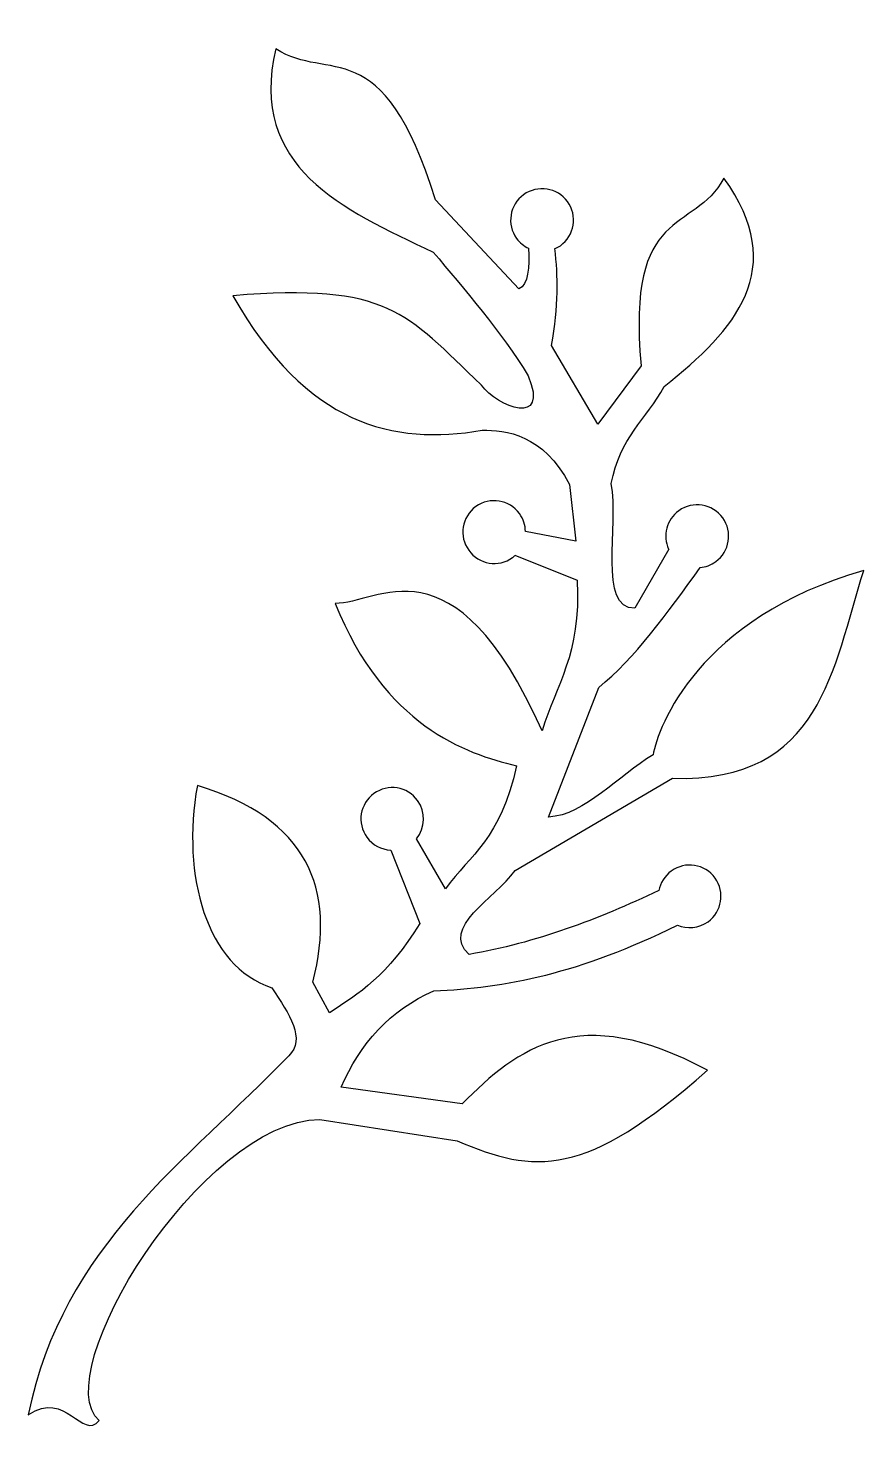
# Model space of a CAD drawing. Header units: centimetres. Extents: x -3.1 to 3.1, y -5.3 to 5.3.
import ezdxf

# ---------------------------------------------------------------- set-up
doc = ezdxf.new("R2010")
doc.units = ezdxf.units.CM
doc.header["$MEASUREMENT"] = 0
doc.layers.add('Layer 1', color=7, linetype='Continuous')

msp = doc.modelspace()

# ---------------------------------------------------------------- linework, layer by layer
at = {"layer": 'Layer 1', "color": 67, "lineweight": 30}
msp.add_open_spline([(-1.28202, 5.18365), (-0.88073, 4.92062), (-0.48145, 5.33815), (-0.07869, 4.04545), (-0.07869, 4.04545), (-0.07869, 4.04545), (0.5478, 3.37499), (0.5478, 3.37499), (0.5478, 3.37499), (0.62184, 3.40907), (0.62642, 3.53884), (0.62164, 3.68191), (0.62164, 3.68191), (0.58716, 3.69836), (0.55503, 3.72247), (0.53107, 3.75561), (0.53107, 3.75561), (0.45471, 3.8612), (0.47835, 4.0083), (0.58395, 4.08466), (0.58395, 4.08466), (0.68954, 4.16102), (0.83827, 4.13856), (0.91463, 4.03296), (0.91463, 4.03296), (0.99099, 3.92737), (0.9669, 3.77746), (0.8613, 3.7011), (0.8613, 3.7011), (0.84867, 3.69196), (0.83549, 3.68634), (0.82185, 3.68003), (0.82185, 3.68003), (0.82184, 3.67971), (0.8202, 3.67915), (0.82022, 3.67885), (0.82022, 3.67885), (0.84217, 3.4726), (0.8492, 3.24701), (0.79379, 2.94887), (0.79379, 2.94887), (0.79379, 2.94887), (1.14166, 2.35781), (1.14166, 2.35781), (1.14166, 2.35781), (1.14166, 2.35781), (1.46879, 2.79569), (1.46879, 2.79569), (1.46879, 2.79569), (1.35532, 4.02212), (1.86459, 3.78278), (2.09135, 4.21027), (2.09135, 4.21027), (2.58641, 3.52532), (2.17814, 3.06674), (1.64133, 2.63959), (1.64133, 2.63959), (1.50903, 2.39662), (1.30578, 2.25086), (1.24425, 1.91003), (1.24425, 1.91003), (1.30258, 1.59717), (1.14147, 0.9649), (1.42087, 0.97144), (1.42087, 0.97144), (1.42087, 0.97144), (1.67678, 1.41499), (1.67678, 1.41499), (1.67678, 1.41499), (1.67678, 1.41499), (1.6756, 1.41662), (1.6756, 1.41662), (1.6756, 1.41662), (1.63043, 1.51664), (1.65996, 1.63896), (1.75236, 1.70577), (1.75236, 1.70577), (1.85795, 1.78213), (2.00623, 1.75686), (2.08259, 1.65126), (2.08259, 1.65126), (2.15895, 1.54567), (2.13531, 1.39857), (2.02971, 1.32221), (2.02971, 1.32221), (1.99427, 1.29658), (1.95351, 1.28128), (1.9129, 1.27751), (1.9129, 1.27751), (1.66613, 0.93631), (1.41656, 0.58846), (1.14899, 0.37465), (1.14899, 0.37465), (1.14899, 0.37465), (0.77138, -0.60182), (0.77138, -0.60182), (0.77138, -0.60182), (1.04542, -0.58482), (1.29585, -0.28852), (1.55795, -0.13247), (1.55795, -0.13247), (1.59654, 0.07559), (1.89631, 0.89581), (3.14416, 1.25564), (3.14416, 1.25564), (2.91059, 0.52136), (2.82804, -0.34293), (1.70555, -0.30909), (1.70555, -0.30909), (1.70555, -0.30909), (0.52061, -1.00437), (0.52061, -1.00437), (0.52061, -1.00437), (0.36289, -1.21608), (-0.04523, -1.43256), (0.174, -1.6353), (0.174, -1.6353), (0.67698, -1.54878), (1.14509, -1.37032), (1.60136, -1.15496), (1.60136, -1.15496), (1.612, -1.09741), (1.64462, -1.04414), (1.6958, -1.00713), (1.6958, -1.00713), (1.80139, -0.93077), (1.94849, -0.95441), (2.02485, -1.06001), (2.02485, -1.06001), (2.10121, -1.1656), (2.07757, -1.3127), (1.97197, -1.38906), (1.97197, -1.38906), (1.9026, -1.43922), (1.81497, -1.4451), (1.74148, -1.41405), (1.74148, -1.41405), (1.0163, -1.7757), (0.43406, -1.89197), (-0.09063, -1.90869), (-0.09063, -1.90869), (-0.42274, -2.05324), (-0.64579, -2.30576), (-0.79024, -2.6358), (-0.79024, -2.6358), (-0.79024, -2.6358), (0.12177, -2.75927), (0.12177, -2.75927), (0.12177, -2.75927), (0.5416, -2.33997), (0.99777, -1.98387), (1.96818, -2.50783), (1.96818, -2.50783), (1.0406, -3.32501), (0.67006, -3.28745), (0.08266, -3.0386), (0.08266, -3.0386), (0.08266, -3.0386), (-0.94875, -2.87719), (-0.94875, -2.87719), (-0.94875, -2.87719), (-1.8418, -2.88929), (-3.01059, -4.80118), (-2.60979, -5.14497), (-2.60979, -5.14497), (-2.74132, -5.29688), (-2.85879, -4.91017), (-3.14461, -5.10184), (-3.14461, -5.10184), (-2.88352, -3.81979), (-1.94768, -3.19209), (-1.18334, -2.39809), (-1.18334, -2.39809), (-1.05456, -2.27547), (-1.17815, -2.08224), (-1.31182, -1.887), (-1.31182, -1.887), (-1.80654, -1.72103), (-1.99197, -1.04476), (-1.87186, -0.36317), (-1.87186, -0.36317), (-1.04712, -0.61215), (-0.82116, -1.13589), (-1.00206, -1.84446), (-1.00206, -1.84446), (-1.00206, -1.84446), (-0.87593, -2.07389), (-0.87593, -2.07389), (-0.87593, -2.07389), (-0.65796, -1.9333), (-0.44016, -1.79526), (-0.19661, -1.40122), (-0.19661, -1.40122), (-0.19661, -1.40122), (-0.41664, -0.84945), (-0.41664, -0.84945), (-0.41664, -0.84945), (-0.4858, -0.8461), (-0.55213, -0.81333), (-0.59585, -0.75285), (-0.59585, -0.75285), (-0.67221, -0.64726), (-0.64857, -0.50016), (-0.54297, -0.4238), (-0.54297, -0.4238), (-0.43738, -0.34744), (-0.29028, -0.37108), (-0.21392, -0.47668), (-0.21392, -0.47668), (-0.15012, -0.56491), (-0.15723, -0.683), (-0.22255, -0.76379), (-0.22255, -0.76379), (-0.22255, -0.76379), (-0.00353, -1.1423), (-0.00353, -1.1423), (-0.00353, -1.1423), (0.18475, -0.87876), (0.4085, -0.77117), (0.53077, -0.21409), (0.53077, -0.21409), (0.14127, -0.12316), (-0.46223, 0.08792), (-0.83508, 1.00792), (-0.83508, 1.00792), (-0.51594, 0.99797), (0.05022, 1.54743), (0.72429, 0.04763), (0.72429, 0.04763), (0.82793, 0.40038), (1.01624, 0.61328), (0.98742, 1.18242), (0.98742, 1.18242), (0.98742, 1.18242), (0.51851, 1.37029), (0.51851, 1.37029), (0.51851, 1.37029), (0.5123, 1.36471), (0.5082, 1.35787), (0.50128, 1.35286), (0.50128, 1.35286), (0.39569, 1.2765), (0.24741, 1.30177), (0.17105, 1.40737), (0.17105, 1.40737), (0.09469, 1.51296), (0.11833, 1.66006), (0.22393, 1.73642), (0.22393, 1.73642), (0.32952, 1.81278), (0.47662, 1.78914), (0.55298, 1.68354), (0.55298, 1.68354), (0.58222, 1.6431), (0.59687, 1.59579), (0.59778, 1.5494), (0.59778, 1.5494), (0.59778, 1.5494), (0.97682, 1.47551), (0.97682, 1.47551), (0.97682, 1.47551), (0.97682, 1.47551), (0.92867, 1.90301), (0.92867, 1.90301), (0.92867, 1.90301), (0.73568, 2.28219), (0.44368, 2.31412), (0.27303, 2.31129), (0.27303, 2.31129), (-0.39974, 2.19767), (-1.0465, 2.34441), (-1.60532, 3.32428), (-1.60532, 3.32428), (-0.4281, 3.42007), (-0.30578, 3.19713), (0.26684, 2.64983), (0.26684, 2.64983), (0.3874, 2.48833), (0.78269, 2.32939), (0.6174, 2.72188), (0.6174, 2.72188), (0.42111, 3.04944), (0.13027, 3.38), (-0.0956, 3.65291), (-0.0956, 3.65291), (-0.78544, 3.97658), (-1.48644, 4.29163), (-1.28202, 5.18363), (-1.28202, 5.18363), (-1.28202, 5.18363), (-1.28202, 5.18365), (-1.28202, 5.18365)], degree=3, knots=[0, 0, 0, 0, 0.01351351, 0.01351351, 0.01351351, 0.01351351, 0.02702703, 0.02702703, 0.02702703, 0.02702703, 0.04054054, 0.04054054, 0.04054054, 0.04054054, 0.05405405, 0.05405405, 0.05405405, 0.05405405, 0.06756757, 0.06756757, 0.06756757, 0.06756757, 0.08108108, 0.08108108, 0.08108108, 0.08108108, 0.09459459, 0.09459459, 0.09459459, 0.09459459, 0.10810811, 0.10810811, 0.10810811, 0.10810811, 0.12162162, 0.12162162, 0.12162162, 0.12162162, 0.13513514, 0.13513514, 0.13513514, 0.13513514, 0.14864865, 0.14864865, 0.14864865, 0.14864865, 0.16216216, 0.16216216, 0.16216216, 0.16216216, 0.17567568, 0.17567568, 0.17567568, 0.17567568, 0.18918919, 0.18918919, 0.18918919, 0.18918919, 0.2027027, 0.2027027, 0.2027027, 0.2027027, 0.21621622, 0.21621622, 0.21621622, 0.21621622, 0.22972973, 0.22972973, 0.22972973, 0.22972973, 0.24324324, 0.24324324, 0.24324324, 0.24324324, 0.25675676, 0.25675676, 0.25675676, 0.25675676, 0.27027027, 0.27027027, 0.27027027, 0.27027027, 0.28378378, 0.28378378, 0.28378378, 0.28378378, 0.2972973, 0.2972973, 0.2972973, 0.2972973, 0.31081081, 0.31081081, 0.31081081, 0.31081081, 0.32432432, 0.32432432, 0.32432432, 0.32432432, 0.33783784, 0.33783784, 0.33783784, 0.33783784, 0.35135135, 0.35135135, 0.35135135, 0.35135135, 0.36486486, 0.36486486, 0.36486486, 0.36486486, 0.37837838, 0.37837838, 0.37837838, 0.37837838, 0.39189189, 0.39189189, 0.39189189, 0.39189189, 0.40540541, 0.40540541, 0.40540541, 0.40540541, 0.41891892, 0.41891892, 0.41891892, 0.41891892, 0.43243243, 0.43243243, 0.43243243, 0.43243243, 0.44594595, 0.44594595, 0.44594595, 0.44594595, 0.45945946, 0.45945946, 0.45945946, 0.45945946, 0.47297297, 0.47297297, 0.47297297, 0.47297297, 0.48648649, 0.48648649, 0.48648649, 0.48648649, 0.5, 0.5, 0.5, 0.5, 0.51351351, 0.51351351, 0.51351351, 0.51351351, 0.52702703, 0.52702703, 0.52702703, 0.52702703, 0.54054054, 0.54054054, 0.54054054, 0.54054054, 0.55405405, 0.55405405, 0.55405405, 0.55405405, 0.56756757, 0.56756757, 0.56756757, 0.56756757, 0.58108108, 0.58108108, 0.58108108, 0.58108108, 0.59459459, 0.59459459, 0.59459459, 0.59459459, 0.60810811, 0.60810811, 0.60810811, 0.60810811, 0.62162162, 0.62162162, 0.62162162, 0.62162162, 0.63513514, 0.63513514, 0.63513514, 0.63513514, 0.64864865, 0.64864865, 0.64864865, 0.64864865, 0.66216216, 0.66216216, 0.66216216, 0.66216216, 0.67567568, 0.67567568, 0.67567568, 0.67567568, 0.68918919, 0.68918919, 0.68918919, 0.68918919, 0.7027027, 0.7027027, 0.7027027, 0.7027027, 0.71621622, 0.71621622, 0.71621622, 0.71621622, 0.72972973, 0.72972973, 0.72972973, 0.72972973, 0.74324324, 0.74324324, 0.74324324, 0.74324324, 0.75675676, 0.75675676, 0.75675676, 0.75675676, 0.77027027, 0.77027027, 0.77027027, 0.77027027, 0.78378378, 0.78378378, 0.78378378, 0.78378378, 0.7972973, 0.7972973, 0.7972973, 0.7972973, 0.81081081, 0.81081081, 0.81081081, 0.81081081, 0.82432432, 0.82432432, 0.82432432, 0.82432432, 0.83783784, 0.83783784, 0.83783784, 0.83783784, 0.85135135, 0.85135135, 0.85135135, 0.85135135, 0.86486486, 0.86486486, 0.86486486, 0.86486486, 0.87837838, 0.87837838, 0.87837838, 0.87837838, 0.89189189, 0.89189189, 0.89189189, 0.89189189, 0.90540541, 0.90540541, 0.90540541, 0.90540541, 0.91891892, 0.91891892, 0.91891892, 0.91891892, 0.93243243, 0.93243243, 0.93243243, 0.93243243, 0.94594595, 0.94594595, 0.94594595, 0.94594595, 0.95945946, 0.95945946, 0.95945946, 0.95945946, 0.97297297, 0.97297297, 0.97297297, 0.97297297, 1, 1, 1, 1], dxfattribs=at)

doc.saveas('drawing.dxf')
